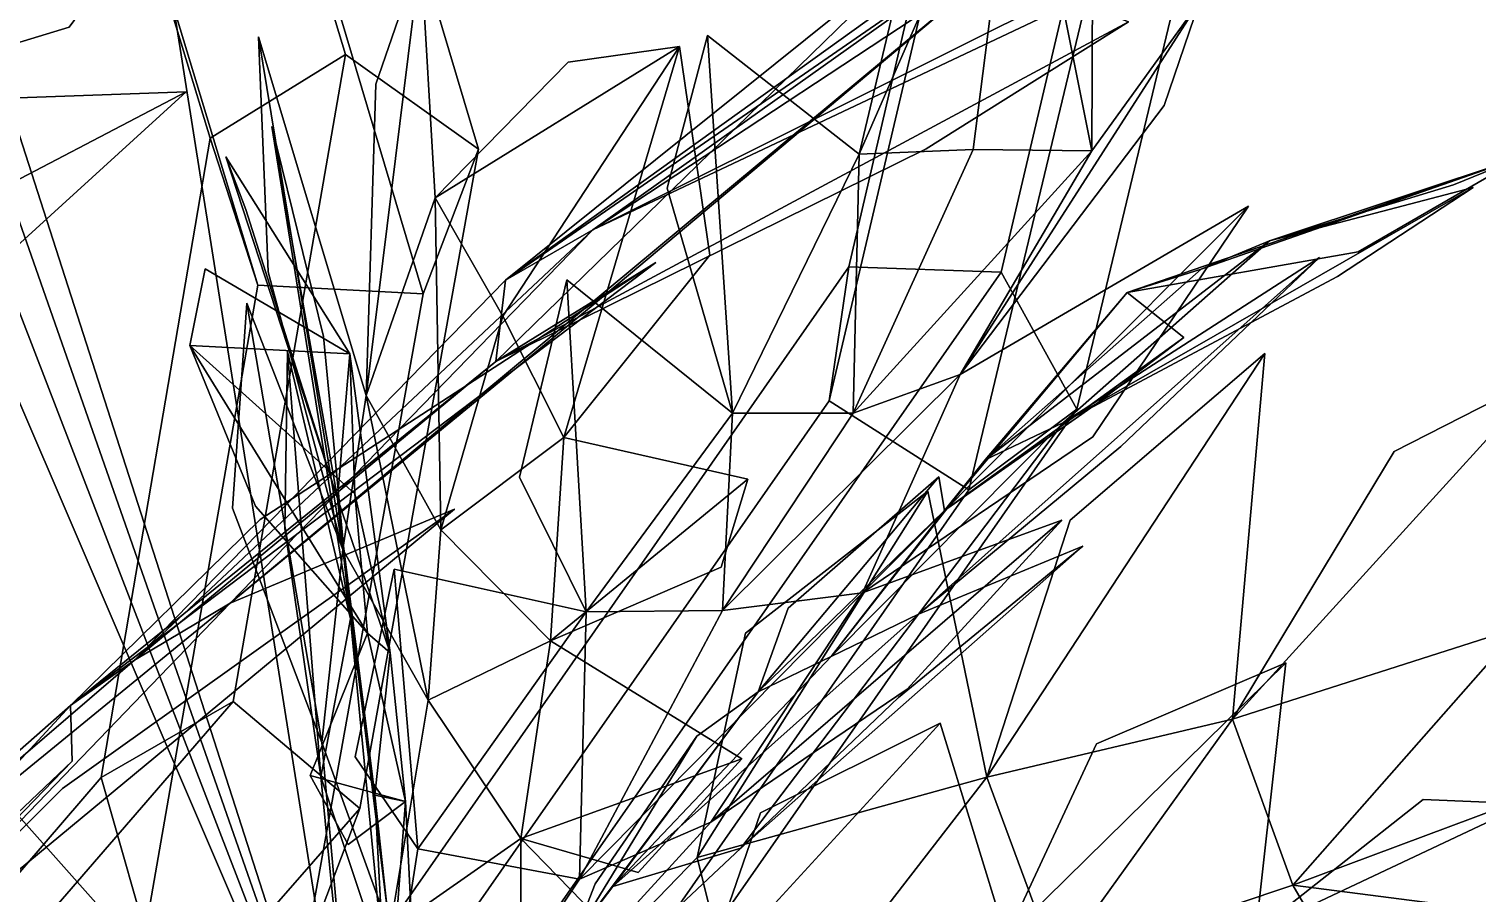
# Model space of a CAD drawing. Header units: metres. Extents: x -349 to 464, y -383 to 362.
# Drawn here: x 253.1 to 265.14, y 67.17 to 74.35 of the extents above; entities that cross this region are included whole.
import ezdxf

# ---------------------------------------------------------------- set-up
doc = ezdxf.new("R2010")
doc.units = ezdxf.units.M

msp = doc.modelspace()

# ---------------------------------------------------------------- linework, layer by layer
at = {"layer": 'Breeder_Mrstm', "color": 3}
for points in [[(260.9481, 73.3486, 443.649), (261.3279, 76.3594, 444.3306), (259.9994, 73.3115, 444.6247)], [(260.9481, 73.3486, 443.649), (259.9994, 73.3115, 444.6247), (261.3279, 76.3594, 444.3306)], [(261.3279, 76.3594, 444.3306), (260.4479, 75.2041, 444.7503), (259.9994, 73.3115, 444.6247)], [(261.3279, 76.3594, 444.3306), (259.9994, 73.3115, 444.6247), (260.4479, 75.2041, 444.7503)], [(261.9326, 73.3399, 442.7021), (261.3279, 76.3594, 444.3306), (260.9481, 73.3486, 443.649)], [(261.9326, 73.3399, 442.7021), (260.9481, 73.3486, 443.649), (261.3279, 76.3594, 444.3306)], [(261.9326, 73.3399, 442.7021), (261.9418, 75.4379, 442.9714), (261.3279, 76.3594, 444.3306)], [(261.9326, 73.3399, 442.7021), (261.3279, 76.3594, 444.3306), (261.9418, 75.4379, 442.9714)], [(261.8264, 75.5556, 425.6652), (264.6487, 76.1111, 422.5498), (257.7857, 72.6822, 424.2272)], [(261.8264, 75.5556, 425.6652), (257.7857, 72.6822, 424.2272), (264.6487, 76.1111, 422.5498)], [(264.6487, 76.1111, 422.5498), (262.1459, 74.7468, 422.1496), (257.7857, 72.6822, 424.2272)], [(264.6487, 76.1111, 422.5498), (257.7857, 72.6822, 424.2272), (262.1459, 74.7468, 422.1496)], [(252.0541, 75.4992, 446.305), (254.0243, 75.1751, 447.0179), (251.2989, 73.7192, 444.5951)], [(252.0541, 75.4992, 446.305), (251.2989, 73.7192, 444.5951), (254.0243, 75.1751, 447.0179)], [(257.0602, 72.2632, 427.0915), (261.8264, 75.5556, 425.6652), (257.7857, 72.6822, 424.2272)], [(257.0602, 72.2632, 427.0915), (257.7857, 72.6822, 424.2272), (261.8264, 75.5556, 425.6652)], [(257.0602, 72.2632, 427.0915), (261.2337, 75.2654, 428.3068), (261.8264, 75.5556, 425.6652)], [(257.0602, 72.2632, 427.0915), (261.8264, 75.5556, 425.6652), (261.2337, 75.2654, 428.3068)], [(260.5467, 75.0638, 430.9433), (261.2337, 75.2654, 428.3068), (257.0602, 72.2632, 427.0915)], [(260.5467, 75.0638, 430.9433), (257.0602, 72.2632, 427.0915), (261.2337, 75.2654, 428.3068)], [(254.0243, 75.1751, 447.0179), (253.4308, 74.3671, 445.9853), (251.2989, 73.7192, 444.5951)], [(254.0243, 75.1751, 447.0179), (251.2989, 73.7192, 444.5951), (253.4308, 74.3671, 445.9853)], [(256.9774, 71.5869, 430.0399), (260.5467, 75.0638, 430.9433), (257.0602, 72.2632, 427.0915)], [(256.9774, 71.5869, 430.0399), (257.0602, 72.2632, 427.0915), (260.5467, 75.0638, 430.9433)], [(256.9774, 71.5869, 430.0399), (262.2385, 74.4116, 434.3624), (260.5467, 75.0638, 430.9433)], [(256.9774, 71.5869, 430.0399), (260.5467, 75.0638, 430.9433), (262.2385, 74.4116, 434.3624)], [(257.7857, 72.6822, 424.2272), (261.2524, 74.9672, 419.4844), (254.7712, 69.578, 422.8162)], [(257.7857, 72.6822, 424.2272), (254.7712, 69.578, 422.8162), (261.2524, 74.9672, 419.4844)], [(261.2524, 74.9672, 419.4844), (257.7699, 72.0438, 420.0074), (254.7712, 69.578, 422.8162)], [(261.2524, 74.9672, 419.4844), (254.7712, 69.578, 422.8162), (257.7699, 72.0438, 420.0074)], [(256.475, 72.9471, 446.2327), (256.3553, 74.9782, 445.6364), (255.9011, 71.3047, 444.326)], [(256.475, 72.9471, 446.2327), (255.9011, 71.3047, 444.326), (256.3553, 74.9782, 445.6364)], [(256.3553, 74.9782, 445.6364), (255.9821, 73.8921, 444.7688), (255.9011, 71.3047, 444.326)], [(256.3553, 74.9782, 445.6364), (255.9011, 71.3047, 444.326), (255.9821, 73.8921, 444.7688)], [(260.8397, 71.4779, 441.3794), (262.8294, 74.5775, 441.5154), (261.9326, 73.3399, 442.7021)], [(260.8397, 71.4779, 441.3794), (261.9326, 73.3399, 442.7021), (262.8294, 74.5775, 441.5154)], [(260.8397, 71.4779, 441.3794), (262.5344, 73.7143, 441.0882), (262.8294, 74.5775, 441.5154)], [(260.8397, 71.4779, 441.3794), (262.8294, 74.5775, 441.5154), (262.5344, 73.7143, 441.0882)], [(256.9774, 71.5869, 430.0399), (260.5553, 73.3563, 434.0276), (262.2385, 74.4116, 434.3624)], [(256.9774, 71.5869, 430.0399), (262.2385, 74.4116, 434.3624), (260.5553, 73.3563, 434.0276)], [(255.9011, 71.3047, 444.326), (255.0063, 74.2858, 443.8305), (255.7063, 70.02519, 442.4542)], [(255.9011, 71.3047, 444.326), (255.7063, 70.02519, 442.4542), (255.0063, 74.2858, 443.8305)], [(255.0063, 74.2858, 443.8305), (255.0849, 72.3314, 442.6427), (255.7063, 70.02519, 442.4542)], [(255.0063, 74.2858, 443.8305), (255.7063, 70.02519, 442.4542), (255.0849, 72.3314, 442.6427)], [(258.7387, 74.2978, 446.015), (258.4017, 73.02754, 445.4283), (258.9467, 71.1588, 443.6652)], [(258.7387, 74.2978, 446.015), (258.9467, 71.1588, 443.6652), (258.4017, 73.02754, 445.4283)], [(259.9994, 73.3115, 444.6247), (258.7387, 74.2978, 446.015), (258.9467, 71.1588, 443.6652)], [(259.9994, 73.3115, 444.6247), (258.9467, 71.1588, 443.6652), (258.7387, 74.2978, 446.015)], [(257.038, 71.9628, 446.9859), (258.5053, 74.2055, 448.5641), (256.475, 72.9471, 446.2327)], [(257.038, 71.9628, 446.9859), (256.475, 72.9471, 446.2327), (258.5053, 74.2055, 448.5641)], [(258.5053, 74.2055, 448.5641), (257.579, 74.07482, 447.3766), (256.475, 72.9471, 446.2327)], [(258.5053, 74.2055, 448.5641), (256.475, 72.9471, 446.2327), (257.579, 74.07482, 447.3766)], [(257.5435, 70.9558, 447.7583), (258.5053, 74.2055, 448.5641), (257.038, 71.9628, 446.9859)], [(257.5435, 70.9558, 447.7583), (257.038, 71.9628, 446.9859), (258.5053, 74.2055, 448.5641)], [(257.5435, 70.9558, 447.7583), (258.7581, 72.471, 448.5967), (258.5053, 74.2055, 448.5641)], [(257.5435, 70.9558, 447.7583), (258.5053, 74.2055, 448.5641), (258.7581, 72.471, 448.5967)], [(251.2989, 73.7192, 444.5951), (254.4047, 73.8292, 445.1195), (250.6944, 71.8882, 443.3866)], [(251.2989, 73.7192, 444.5951), (250.6944, 71.8882, 443.3866), (254.4047, 73.8292, 445.1195)], [(254.4047, 73.8292, 445.1195), (252.9342, 72.4904, 443.9872), (250.6944, 71.8882, 443.3866)], [(254.4047, 73.8292, 445.1195), (250.6944, 71.8882, 443.3866), (252.9342, 72.4904, 443.9872)], [(255.7689, 69.4481, 443.1131), (255.1155, 73.5398, 445.0059), (255.6633, 70.4483, 445.1789)], [(255.7689, 69.4481, 443.1131), (255.6633, 70.4483, 445.1789), (255.1155, 73.5398, 445.0059)], [(255.7689, 69.4481, 443.1131), (255.5452, 71.794, 443.5206), (255.1155, 73.5398, 445.0059)], [(255.7689, 69.4481, 443.1131), (255.1155, 73.5398, 445.0059), (255.5452, 71.794, 443.5206)], [(261.9326, 73.3399, 442.7021), (260.9481, 73.3486, 443.649), (259.9503, 71.1582, 442.561)], [(261.9326, 73.3399, 442.7021), (259.9503, 71.1582, 442.561), (260.9481, 73.3486, 443.649)], [(259.9503, 71.1582, 442.561), (260.9481, 73.3486, 443.649), (259.9994, 73.3115, 444.6247)], [(259.9503, 71.1582, 442.561), (259.9994, 73.3115, 444.6247), (260.9481, 73.3486, 443.649)], [(260.8397, 71.4779, 441.3794), (261.9326, 73.3399, 442.7021), (259.9503, 71.1582, 442.561)], [(260.8397, 71.4779, 441.3794), (259.9503, 71.1582, 442.561), (261.9326, 73.3399, 442.7021)], [(255.6633, 70.4483, 445.1789), (254.7331, 73.2878, 447.337), (255.7634, 71.6513, 447.4047)], [(255.6633, 70.4483, 445.1789), (255.7634, 71.6513, 447.4047), (254.7331, 73.2878, 447.337)], [(255.6633, 70.4483, 445.1789), (254.8995, 72.851, 446.4447), (254.7331, 73.2878, 447.337)], [(255.6633, 70.4483, 445.1789), (254.7331, 73.2878, 447.337), (254.8995, 72.851, 446.4447)], [(259.9503, 71.1582, 442.561), (259.9994, 73.3115, 444.6247), (258.9467, 71.1588, 443.6652)], [(259.9503, 71.1582, 442.561), (258.9467, 71.1588, 443.6652), (259.9994, 73.3115, 444.6247)], [(262.2266, 72.1597, 444.218), (265.5203, 73.2917, 444.2873), (262.8421, 72.3537, 443.0141)], [(262.2266, 72.1597, 444.218), (262.8421, 72.3537, 443.0141), (265.5203, 73.2917, 444.2873)], [(262.2266, 72.1597, 444.218), (264.1479, 72.4976, 445.0354), (265.5203, 73.2917, 444.2873)], [(262.2266, 72.1597, 444.218), (265.5203, 73.2917, 444.2873), (264.1479, 72.4976, 445.0354)], [(262.8421, 72.3537, 443.0141), (265.5203, 73.2917, 444.2873), (263.4091, 72.5893, 441.7991)], [(262.8421, 72.3537, 443.0141), (263.4091, 72.5893, 441.7991), (265.5203, 73.2917, 444.2873)], [(265.5203, 73.2917, 444.2873), (264.9403, 73.0558, 442.9113), (263.4091, 72.5893, 441.7991)], [(265.5203, 73.2917, 444.2873), (263.4091, 72.5893, 441.7991), (264.9403, 73.0558, 442.9113)], [(263.4091, 72.5893, 441.7991), (265.1041, 73.0349, 440.606), (261.6985, 71.08047, 440.5909)], [(263.4091, 72.5893, 441.7991), (261.6985, 71.08047, 440.5909), (265.1041, 73.0349, 440.606)], [(265.1041, 73.0349, 440.606), (263.9766, 72.2936, 440.1051), (261.6985, 71.08047, 440.5909)], [(265.1041, 73.0349, 440.606), (261.6985, 71.08047, 440.5909), (263.9766, 72.2936, 440.1051)], [(256.5218, 70.1889, 445.0981), (256.475, 72.9471, 446.2327), (255.9011, 71.3047, 444.326)], [(256.5218, 70.1889, 445.0981), (255.9011, 71.3047, 444.326), (256.475, 72.9471, 446.2327)], [(256.5218, 70.1889, 445.0981), (257.038, 71.9628, 446.9859), (256.475, 72.9471, 446.2327)], [(256.5218, 70.1889, 445.0981), (256.475, 72.9471, 446.2327), (257.038, 71.9628, 446.9859)], [(260.0257, 69.6647, 440.2266), (263.2367, 72.8798, 439.9042), (260.8397, 71.4779, 441.3794)], [(260.0257, 69.6647, 440.2266), (260.8397, 71.4779, 441.3794), (263.2367, 72.8798, 439.9042)], [(260.0257, 69.6647, 440.2266), (261.9417, 70.9612, 439.6206), (263.2367, 72.8798, 439.9042)], [(260.0257, 69.6647, 440.2266), (263.2367, 72.8798, 439.9042), (261.9417, 70.9612, 439.6206)], [(253.9745, 69.1049, 426.0586), (257.7857, 72.6822, 424.2272), (254.7712, 69.578, 422.8162)], [(253.9745, 69.1049, 426.0586), (254.7712, 69.578, 422.8162), (257.7857, 72.6822, 424.2272)], [(253.9745, 69.1049, 426.0586), (257.0602, 72.2632, 427.0915), (257.7857, 72.6822, 424.2272)], [(253.9745, 69.1049, 426.0586), (257.7857, 72.6822, 424.2272), (257.0602, 72.2632, 427.0915)], [(261.0468, 70.7706, 441.8969), (263.4091, 72.5893, 441.7991), (261.6985, 71.08047, 440.5909)], [(261.0468, 70.7706, 441.8969), (261.6985, 71.08047, 440.5909), (263.4091, 72.5893, 441.7991)], [(261.0468, 70.7706, 441.8969), (262.8421, 72.3537, 443.0141), (263.4091, 72.5893, 441.7991)], [(261.0468, 70.7706, 441.8969), (263.4091, 72.5893, 441.7991), (262.8421, 72.3537, 443.0141)], [(253.443, 68.7288, 429.3648), (258.3092, 72.4095, 436.1308), (256.9774, 71.5869, 430.0399)], [(253.443, 68.7288, 429.3648), (256.9774, 71.5869, 430.0399), (258.3092, 72.4095, 436.1308)], [(253.443, 68.7288, 429.3648), (255.0186, 70.2731, 433.6086), (258.3092, 72.4095, 436.1308)], [(253.443, 68.7288, 429.3648), (258.3092, 72.4095, 436.1308), (255.0186, 70.2731, 433.6086)], [(255.7634, 71.6513, 447.4047), (254.5629, 72.3577, 448.9965), (254.4354, 71.7195, 450.6244)], [(255.7634, 71.6513, 447.4047), (254.4354, 71.7195, 450.6244), (254.5629, 72.3577, 448.9965)], [(261.6985, 71.08047, 440.5909), (263.8254, 72.4521, 438.7125), (260.4923, 69.4855, 439.5047)], [(261.6985, 71.08047, 440.5909), (260.4923, 69.4855, 439.5047), (263.8254, 72.4521, 438.7125)], [(263.8254, 72.4521, 438.7125), (262.1738, 70.8796, 438.5202), (260.4923, 69.4855, 439.5047)], [(263.8254, 72.4521, 438.7125), (260.4923, 69.4855, 439.5047), (262.1738, 70.8796, 438.5202)], [(262.2266, 72.1597, 444.218), (262.8421, 72.3537, 443.0141), (261.0468, 70.7706, 441.8969)], [(262.2266, 72.1597, 444.218), (261.0468, 70.7706, 441.8969), (262.8421, 72.3537, 443.0141)], [(256.9774, 71.5869, 430.0399), (257.0602, 72.2632, 427.0915), (253.9745, 69.1049, 426.0586)], [(256.9774, 71.5869, 430.0399), (253.9745, 69.1049, 426.0586), (257.0602, 72.2632, 427.0915)], [(257.5688, 72.267, 446.2741), (257.1745, 70.6264, 444.7281), (257.729, 69.5052, 442.6847)], [(257.5688, 72.267, 446.2741), (257.729, 69.5052, 442.6847), (257.1745, 70.6264, 444.7281)], [(258.9467, 71.1588, 443.6652), (257.5688, 72.267, 446.2741), (257.729, 69.5052, 442.6847)], [(258.9467, 71.1588, 443.6652), (257.729, 69.5052, 442.6847), (257.5688, 72.267, 446.2741)], [(260.7076, 70.3488, 443.3099), (262.2266, 72.1597, 444.218), (261.0468, 70.7706, 441.8969)], [(260.7076, 70.3488, 443.3099), (261.0468, 70.7706, 441.8969), (262.2266, 72.1597, 444.218)], [(260.7076, 70.3488, 443.3099), (262.6988, 71.7881, 446.0575), (262.2266, 72.1597, 444.218)], [(260.7076, 70.3488, 443.3099), (262.2266, 72.1597, 444.218), (262.6988, 71.7881, 446.0575)], [(254.9091, 72.07159, 441.3712), (254.7894, 70.3687, 440.321), (255.5314, 68.421, 440.2603)], [(254.9091, 72.07159, 441.3712), (255.5314, 68.421, 440.2603), (254.7894, 70.3687, 440.321)], [(255.7063, 70.02519, 442.4542), (254.9091, 72.07159, 441.3712), (255.5314, 68.421, 440.2603)], [(255.7063, 70.02519, 442.4542), (255.5314, 68.421, 440.2603), (254.9091, 72.07159, 441.3712)], [(257.5435, 70.9558, 447.7583), (257.038, 71.9628, 446.9859), (256.5218, 70.1889, 445.0981)], [(257.5435, 70.9558, 447.7583), (256.5218, 70.1889, 445.0981), (257.038, 71.9628, 446.9859)], [(260.7076, 70.3488, 443.3099), (261.9525, 71.2228, 445.6858), (262.6988, 71.7881, 446.0575)], [(260.7076, 70.3488, 443.3099), (262.6988, 71.7881, 446.0575), (261.9525, 71.2228, 445.6858)], [(255.7634, 71.6513, 447.4047), (254.4354, 71.7195, 450.6244), (255.8049, 70.4874, 448.1185)], [(255.7634, 71.6513, 447.4047), (255.8049, 70.4874, 448.1185), (254.4354, 71.7195, 450.6244)], [(255.8049, 70.4874, 448.1185), (254.4354, 71.7195, 450.6244), (255.9105, 69.3275, 448.8235)], [(255.8049, 70.4874, 448.1185), (255.9105, 69.3275, 448.8235), (254.4354, 71.7195, 450.6244)], [(254.4354, 71.7195, 450.6244), (254.9817, 70.3845, 450.1722), (255.9105, 69.3275, 448.8235)], [(254.4354, 71.7195, 450.6244), (255.9105, 69.3275, 448.8235), (254.9817, 70.3845, 450.1722)], [(255.5245, 68.1354, 440.7402), (255.2257, 70.1978, 440.9483), (255.2466, 71.6715, 442.2514)], [(255.5245, 68.1354, 440.7402), (255.2466, 71.6715, 442.2514), (255.2257, 70.1978, 440.9483)], [(255.5245, 68.1354, 440.7402), (255.2466, 71.6715, 442.2514), (255.7689, 69.4481, 443.1131)], [(255.5245, 68.1354, 440.7402), (255.7689, 69.4481, 443.1131), (255.2466, 71.6715, 442.2514)], [(255.6633, 70.4483, 445.1789), (255.7634, 71.6513, 447.4047), (256.0997, 69.1649, 445.851)], [(255.6633, 70.4483, 445.1789), (256.0997, 69.1649, 445.851), (255.7634, 71.6513, 447.4047)], [(255.7634, 71.6513, 447.4047), (255.8049, 70.4874, 448.1185), (256.0997, 69.1649, 445.851)], [(255.7634, 71.6513, 447.4047), (256.0997, 69.1649, 445.851), (255.8049, 70.4874, 448.1185)], [(263.1025, 68.6147, 441.888), (263.371, 71.6526, 442.6832), (261.0598, 68.1324, 441.0086)], [(263.1025, 68.6147, 441.888), (261.0598, 68.1324, 441.0086), (263.371, 71.6526, 442.6832)], [(263.371, 71.6526, 442.6832), (261.7528, 70.267, 441.8474), (261.0598, 68.1324, 441.0086)], [(263.371, 71.6526, 442.6832), (261.0598, 68.1324, 441.0086), (261.7528, 70.267, 441.8474)], [(253.443, 68.7288, 429.3648), (256.9774, 71.5869, 430.0399), (253.9745, 69.1049, 426.0586)], [(253.443, 68.7288, 429.3648), (253.9745, 69.1049, 426.0586), (256.9774, 71.5869, 430.0399)], [(260.0257, 69.6647, 440.2266), (260.8397, 71.4779, 441.3794), (258.8631, 69.5165, 441.437)], [(260.0257, 69.6647, 440.2266), (258.8631, 69.5165, 441.437), (260.8397, 71.4779, 441.3794)], [(260.8397, 71.4779, 441.3794), (259.9503, 71.1582, 442.561), (258.8631, 69.5165, 441.437)], [(260.8397, 71.4779, 441.3794), (258.8631, 69.5165, 441.437), (259.9503, 71.1582, 442.561)], [(265.4937, 69.3774, 442.4905), (265.7144, 71.486, 442.4809), (263.1025, 68.6147, 441.888)], [(265.4937, 69.3774, 442.4905), (263.1025, 68.6147, 441.888), (265.7144, 71.486, 442.4809)], [(265.7144, 71.486, 442.4809), (264.4461, 70.8382, 442.2727), (263.1025, 68.6147, 441.888)], [(265.7144, 71.486, 442.4809), (263.1025, 68.6147, 441.888), (264.4461, 70.8382, 442.2727)], [(256.4157, 68.7719, 443.3312), (255.9011, 71.3047, 444.326), (255.7063, 70.02519, 442.4542)], [(256.4157, 68.7719, 443.3312), (255.7063, 70.02519, 442.4542), (255.9011, 71.3047, 444.326)], [(256.4157, 68.7719, 443.3312), (256.5218, 70.1889, 445.0981), (255.9011, 71.3047, 444.326)], [(256.4157, 68.7719, 443.3312), (255.9011, 71.3047, 444.326), (256.5218, 70.1889, 445.0981)], [(258.8631, 69.5165, 441.437), (258.9467, 71.1588, 443.6652), (257.729, 69.5052, 442.6847)], [(258.8631, 69.5165, 441.437), (257.729, 69.5052, 442.6847), (258.9467, 71.1588, 443.6652)], [(258.8631, 69.5165, 441.437), (259.9503, 71.1582, 442.561), (258.9467, 71.1588, 443.6652)], [(258.8631, 69.5165, 441.437), (258.9467, 71.1588, 443.6652), (259.9503, 71.1582, 442.561)], [(259.7665, 69.1361, 440.9859), (261.6985, 71.08047, 440.5909), (260.4923, 69.4855, 439.5047)], [(259.7665, 69.1361, 440.9859), (260.4923, 69.4855, 439.5047), (261.6985, 71.08047, 440.5909)], [(259.7665, 69.1361, 440.9859), (261.0468, 70.7706, 441.8969), (261.6985, 71.08047, 440.5909)], [(259.7665, 69.1361, 440.9859), (261.6985, 71.08047, 440.5909), (261.0468, 70.7706, 441.8969)], [(257.4333, 69.2654, 445.8764), (257.5435, 70.9558, 447.7583), (256.5218, 70.1889, 445.0981)], [(257.4333, 69.2654, 445.8764), (256.5218, 70.1889, 445.0981), (257.5435, 70.9558, 447.7583)], [(257.4333, 69.2654, 445.8764), (259.0744, 70.6104, 448.8903), (257.5435, 70.9558, 447.7583)], [(257.4333, 69.2654, 445.8764), (257.5435, 70.9558, 447.7583), (259.0744, 70.6104, 448.8903)], [(260.7076, 70.3488, 443.3099), (261.0468, 70.7706, 441.8969), (259.7665, 69.1361, 440.9859)], [(260.7076, 70.3488, 443.3099), (259.7665, 69.1361, 440.9859), (261.0468, 70.7706, 441.8969)], [(257.4333, 69.2654, 445.8764), (258.8528, 69.8769, 448.2365), (259.0744, 70.6104, 448.8903)], [(257.4333, 69.2654, 445.8764), (259.0744, 70.6104, 448.8903), (258.8528, 69.8769, 448.2365)], [(259.1595, 68.8409, 442.5297), (260.662, 70.6272, 446.4416), (260.7076, 70.3488, 443.3099)], [(259.1595, 68.8409, 442.5297), (260.7076, 70.3488, 443.3099), (260.662, 70.6272, 446.4416)], [(259.1595, 68.8409, 442.5297), (259.4095, 69.5376, 444.8037), (260.662, 70.6272, 446.4416)], [(259.1595, 68.8409, 442.5297), (260.662, 70.6272, 446.4416), (259.4095, 69.5376, 444.8037)], [(255.7689, 69.4481, 443.1131), (255.6633, 70.4483, 445.1789), (255.9734, 67.9833, 443.92)], [(255.7689, 69.4481, 443.1131), (255.9734, 67.9833, 443.92), (255.6633, 70.4483, 445.1789)], [(255.6633, 70.4483, 445.1789), (256.0997, 69.1649, 445.851), (255.9734, 67.9833, 443.92)], [(255.6633, 70.4483, 445.1789), (255.9734, 67.9833, 443.92), (256.0997, 69.1649, 445.851)], [(256.0997, 69.1649, 445.851), (255.8049, 70.4874, 448.1185), (255.9105, 69.3275, 448.8235)], [(256.0997, 69.1649, 445.851), (255.9105, 69.3275, 448.8235), (255.8049, 70.4874, 448.1185)], [(261.0598, 68.1324, 441.0086), (260.5686, 70.508, 441.3427), (258.6532, 67.4646, 439.9224)], [(261.0598, 68.1324, 441.0086), (258.6532, 67.4646, 439.9224), (260.5686, 70.508, 441.3427)], [(260.5686, 70.508, 441.3427), (259.0538, 69.3276, 440.7692), (258.6532, 67.4646, 439.9224)], [(260.5686, 70.508, 441.3427), (258.6532, 67.4646, 439.9224), (259.0538, 69.3276, 440.7692)], [(254.7712, 69.578, 422.8162), (256.6337, 70.3592, 418.3547), (251.1347, 65.8065, 421.3257)], [(254.7712, 69.578, 422.8162), (251.1347, 65.8065, 421.3257), (256.6337, 70.3592, 418.3547)], [(256.6337, 70.3592, 418.3547), (253.3755, 68.03802, 418.6068), (251.1347, 65.8065, 421.3257)], [(256.6337, 70.3592, 418.3547), (251.1347, 65.8065, 421.3257), (253.3755, 68.03802, 418.6068)], [(259.1595, 68.8409, 442.5297), (260.7076, 70.3488, 443.3099), (259.7665, 69.1361, 440.9859)], [(259.1595, 68.8409, 442.5297), (259.7665, 69.1361, 440.9859), (260.7076, 70.3488, 443.3099)], [(257.4333, 69.2654, 445.8764), (256.5218, 70.1889, 445.0981), (256.4157, 68.7719, 443.3312)], [(257.4333, 69.2654, 445.8764), (256.4157, 68.7719, 443.3312), (256.5218, 70.1889, 445.0981)], [(258.7652, 67.7575, 438.7477), (261.6842, 70.2676, 438.5401), (260.0257, 69.6647, 440.2266)], [(258.7652, 67.7575, 438.7477), (260.0257, 69.6647, 440.2266), (261.6842, 70.2676, 438.5401)], [(258.7652, 67.7575, 438.7477), (260.3982, 68.8639, 438.0441), (261.6842, 70.2676, 438.5401)], [(258.7652, 67.7575, 438.7477), (261.6842, 70.2676, 438.5401), (260.3982, 68.8639, 438.0441)], [(256.0963, 66.8605, 441.2167), (255.7063, 70.02519, 442.4542), (255.5314, 68.421, 440.2603)], [(256.0963, 66.8605, 441.2167), (255.5314, 68.421, 440.2603), (255.7063, 70.02519, 442.4542)], [(256.0963, 66.8605, 441.2167), (256.4157, 68.7719, 443.3312), (255.7063, 70.02519, 442.4542)], [(256.0963, 66.8605, 441.2167), (255.7063, 70.02519, 442.4542), (256.4157, 68.7719, 443.3312)], [(260.4923, 69.4855, 439.5047), (261.8594, 70.0534, 437.5541), (259.015, 67.5422, 438.2969)], [(260.4923, 69.4855, 439.5047), (259.015, 67.5422, 438.2969), (261.8594, 70.0534, 437.5541)], [(261.8594, 70.0534, 437.5541), (260.3259, 68.7951, 437.2674), (259.015, 67.5422, 438.2969)], [(261.8594, 70.0534, 437.5541), (259.015, 67.5422, 438.2969), (260.3259, 68.7951, 437.2674)], [(256.1344, 69.8617, 444.5084), (255.8094, 68.3001, 443.2949), (256.3303, 67.5364, 441.4258)], [(256.1344, 69.8617, 444.5084), (256.3303, 67.5364, 441.4258), (255.8094, 68.3001, 443.2949)], [(257.729, 69.5052, 442.6847), (256.1344, 69.8617, 444.5084), (256.3303, 67.5364, 441.4258)], [(257.729, 69.5052, 442.6847), (256.3303, 67.5364, 441.4258), (256.1344, 69.8617, 444.5084)], [(258.7652, 67.7575, 438.7477), (260.0257, 69.6647, 440.2266), (257.6734, 67.285, 440.0834)], [(258.7652, 67.7575, 438.7477), (257.6734, 67.285, 440.0834), (260.0257, 69.6647, 440.2266)], [(260.0257, 69.6647, 440.2266), (258.8631, 69.5165, 441.437), (257.6734, 67.285, 440.0834)], [(260.0257, 69.6647, 440.2266), (257.6734, 67.285, 440.0834), (258.8631, 69.5165, 441.437)], [(249.7184, 65.448, 424.8671), (254.7712, 69.578, 422.8162), (251.1347, 65.8065, 421.3257)], [(249.7184, 65.448, 424.8671), (251.1347, 65.8065, 421.3257), (254.7712, 69.578, 422.8162)], [(249.7184, 65.448, 424.8671), (253.9745, 69.1049, 426.0586), (254.7712, 69.578, 422.8162)], [(249.7184, 65.448, 424.8671), (254.7712, 69.578, 422.8162), (253.9745, 69.1049, 426.0586)], [(257.6734, 67.285, 440.0834), (257.729, 69.5052, 442.6847), (256.3303, 67.5364, 441.4258)], [(257.6734, 67.285, 440.0834), (256.3303, 67.5364, 441.4258), (257.729, 69.5052, 442.6847)], [(257.6734, 67.285, 440.0834), (258.8631, 69.5165, 441.437), (257.729, 69.5052, 442.6847)], [(257.6734, 67.285, 440.0834), (257.729, 69.5052, 442.6847), (258.8631, 69.5165, 441.437)], [(257.951, 67.2236, 439.8575), (260.4923, 69.4855, 439.5047), (259.015, 67.5422, 438.2969)], [(257.951, 67.2236, 439.8575), (259.015, 67.5422, 438.2969), (260.4923, 69.4855, 439.5047)], [(257.951, 67.2236, 439.8575), (259.7665, 69.1361, 440.9859), (260.4923, 69.4855, 439.5047)], [(257.951, 67.2236, 439.8575), (260.4923, 69.4855, 439.5047), (259.7665, 69.1361, 440.9859)], [(255.5245, 68.1354, 440.7402), (255.7689, 69.4481, 443.1131), (256.0463, 66.5682, 441.4262)], [(255.5245, 68.1354, 440.7402), (256.0463, 66.5682, 441.4262), (255.7689, 69.4481, 443.1131)], [(255.7689, 69.4481, 443.1131), (255.9734, 67.9833, 443.92), (256.0463, 66.5682, 441.4262)], [(255.7689, 69.4481, 443.1131), (256.0463, 66.5682, 441.4262), (255.9734, 67.9833, 443.92)], [(263.6051, 67.2326, 441.6357), (265.4937, 69.3774, 442.4905), (263.1025, 68.6147, 441.888)], [(263.6051, 67.2326, 441.6357), (263.1025, 68.6147, 441.888), (265.4937, 69.3774, 442.4905)], [(263.6051, 67.2326, 441.6357), (266.0016, 68.1302, 442.2905), (265.4937, 69.3774, 442.4905)], [(263.6051, 67.2326, 441.6357), (265.4937, 69.3774, 442.4905), (266.0016, 68.1302, 442.2905)], [(255.9105, 69.3275, 448.8235), (255.4337, 68.1442, 450.5168), (256.2268, 67.9289, 446.6772)], [(255.9105, 69.3275, 448.8235), (256.2268, 67.9289, 446.6772), (255.4337, 68.1442, 450.5168)], [(256.0997, 69.1649, 445.851), (255.9105, 69.3275, 448.8235), (256.2268, 67.9289, 446.6772)], [(256.0997, 69.1649, 445.851), (256.2268, 67.9289, 446.6772), (255.9105, 69.3275, 448.8235)], [(257.1855, 67.6209, 444.2911), (257.4333, 69.2654, 445.8764), (256.4157, 68.7719, 443.3312)], [(257.1855, 67.6209, 444.2911), (256.4157, 68.7719, 443.3312), (257.4333, 69.2654, 445.8764)], [(257.1855, 67.6209, 444.2911), (259.0226, 68.2851, 448.4063), (257.4333, 69.2654, 445.8764)], [(257.1855, 67.6209, 444.2911), (257.4333, 69.2654, 445.8764), (259.0226, 68.2851, 448.4063)], [(253.443, 68.7288, 429.3648), (253.9745, 69.1049, 426.0586), (249.7184, 65.448, 424.8671)], [(253.443, 68.7288, 429.3648), (249.7184, 65.448, 424.8671), (253.9745, 69.1049, 426.0586)], [(255.9734, 67.9833, 443.92), (256.0997, 69.1649, 445.851), (256.2268, 67.9289, 446.6772)], [(255.9734, 67.9833, 443.92), (256.2268, 67.9289, 446.6772), (256.0997, 69.1649, 445.851)], [(259.1595, 68.8409, 442.5297), (259.7665, 69.1361, 440.9859), (257.951, 67.2236, 439.8575)], [(259.1595, 68.8409, 442.5297), (257.951, 67.2236, 439.8575), (259.7665, 69.1361, 440.9859)], [(261.2212, 66.7957, 441.9438), (263.5465, 69.08151, 445.1249), (263.2979, 66.8482, 442.9253)], [(261.2212, 66.7957, 441.9438), (263.2979, 66.8482, 442.9253), (263.5465, 69.08151, 445.1249)], [(261.2212, 66.7957, 441.9438), (261.9715, 68.4086, 443.5422), (263.5465, 69.08151, 445.1249)], [(261.2212, 66.7957, 441.9438), (263.5465, 69.08151, 445.1249), (261.9715, 68.4086, 443.5422)], [(257.1855, 67.6209, 444.2911), (256.4157, 68.7719, 443.3312), (256.0963, 66.8605, 441.2167)], [(257.1855, 67.6209, 444.2911), (256.0963, 66.8605, 441.2167), (256.4157, 68.7719, 443.3312)], [(257.6318, 66.8033, 441.5665), (259.1595, 68.8409, 442.5297), (257.951, 67.2236, 439.8575)], [(257.6318, 66.8033, 441.5665), (257.951, 67.2236, 439.8575), (259.1595, 68.8409, 442.5297)], [(257.6318, 66.8033, 441.5665), (258.6505, 68.4738, 444.8886), (259.1595, 68.8409, 442.5297)], [(257.6318, 66.8033, 441.5665), (259.1595, 68.8409, 442.5297), (258.6505, 68.4738, 444.8886)], [(249.806, 64.7965, 428.3835), (253.443, 68.7288, 429.3648), (249.7184, 65.448, 424.8671)], [(249.806, 64.7965, 428.3835), (249.7184, 65.448, 424.8671), (253.443, 68.7288, 429.3648)], [(249.806, 64.7965, 428.3835), (253.4554, 68.2639, 434.2245), (253.443, 68.7288, 429.3648)], [(249.806, 64.7965, 428.3835), (253.443, 68.7288, 429.3648), (253.4554, 68.2639, 434.2245)], [(258.6898, 66.4191, 441.0146), (260.6737, 68.5819, 443.5147), (261.2212, 66.7957, 441.9438)], [(258.6898, 66.4191, 441.0146), (261.2212, 66.7957, 441.9438), (260.6737, 68.5819, 443.5147)], [(258.6898, 66.4191, 441.0146), (259.1775, 67.8351, 442.4785), (260.6737, 68.5819, 443.5147)], [(258.6898, 66.4191, 441.0146), (260.6737, 68.5819, 443.5147), (259.1775, 67.8351, 442.4785)], [(261.6381, 66.5752, 440.7196), (263.1025, 68.6147, 441.888), (261.0598, 68.1324, 441.0086)], [(261.6381, 66.5752, 440.7196), (261.0598, 68.1324, 441.0086), (263.1025, 68.6147, 441.888)], [(261.6381, 66.5752, 440.7196), (263.6051, 67.2326, 441.6357), (263.1025, 68.6147, 441.888)], [(261.6381, 66.5752, 440.7196), (263.1025, 68.6147, 441.888), (263.6051, 67.2326, 441.6357)], [(255.8726, 64.5904, 438.3114), (256.0963, 66.8605, 441.2167), (255.5314, 68.421, 440.2603)], [(255.8726, 64.5904, 438.3114), (255.5314, 68.421, 440.2603), (256.0963, 66.8605, 441.2167)], [(257.6318, 66.8033, 441.5665), (257.8036, 67.2454, 443.6064), (258.6505, 68.4738, 444.8886)], [(257.6318, 66.8033, 441.5665), (258.6505, 68.4738, 444.8886), (257.8036, 67.2454, 443.6064)], [(249.806, 64.7965, 428.3835), (251.096, 65.8245, 432.2336), (253.4554, 68.2639, 434.2245)], [(249.806, 64.7965, 428.3835), (253.4554, 68.2639, 434.2245), (251.096, 65.8245, 432.2336)], [(257.1855, 67.6209, 444.2911), (258.1615, 67.3397, 446.4562), (259.0226, 68.2851, 448.4063)], [(257.1855, 67.6209, 444.2911), (259.0226, 68.2851, 448.4063), (258.1615, 67.3397, 446.4562)], [(255.4337, 68.1442, 450.5168), (255.7515, 67.5714, 449.2353), (256.2268, 67.9289, 446.6772)], [(255.4337, 68.1442, 450.5168), (256.2268, 67.9289, 446.6772), (255.7515, 67.5714, 449.2353)], [(255.5245, 68.1354, 440.7402), (256.0463, 66.5682, 441.4262), (255.8726, 64.5904, 438.3114)], [(255.5245, 68.1354, 440.7402), (255.8726, 64.5904, 438.3114), (256.0463, 66.5682, 441.4262)], [(259.1094, 65.6105, 439.7697), (261.0598, 68.1324, 441.0086), (258.6532, 67.4646, 439.9224)], [(259.1094, 65.6105, 439.7697), (258.6532, 67.4646, 439.9224), (261.0598, 68.1324, 441.0086)], [(259.1094, 65.6105, 439.7697), (261.6381, 66.5752, 440.7196), (261.0598, 68.1324, 441.0086)], [(259.1094, 65.6105, 439.7697), (261.0598, 68.1324, 441.0086), (261.6381, 66.5752, 440.7196)], [(266.4877, 66.8616, 442.1476), (266.0016, 68.1302, 442.2905), (263.6051, 67.2326, 441.6357)], [(266.4877, 66.8616, 442.1476), (263.6051, 67.2326, 441.6357), (266.0016, 68.1302, 442.2905)], [(256.0463, 66.5682, 441.4262), (255.9734, 67.9833, 443.92), (256.1248, 66.5822, 444.8456)], [(256.0463, 66.5682, 441.4262), (256.1248, 66.5822, 444.8456), (255.9734, 67.9833, 443.92)], [(255.9734, 67.9833, 443.92), (256.2268, 67.9289, 446.6772), (256.1248, 66.5822, 444.8456)], [(255.9734, 67.9833, 443.92), (256.1248, 66.5822, 444.8456), (256.2268, 67.9289, 446.6772)], [(256.2268, 67.9289, 446.6772), (256.3096, 66.2832, 449.3639), (256.1248, 66.5822, 444.8456)], [(256.2268, 67.9289, 446.6772), (256.1248, 66.5822, 444.8456), (256.3096, 66.2832, 449.3639)], [(263.2979, 66.8482, 442.9253), (264.6873, 67.9457, 445.1216), (265.5471, 67.9108, 445.6452)], [(263.2979, 66.8482, 442.9253), (265.5471, 67.9108, 445.6452), (264.6873, 67.9457, 445.1216)], [(263.2979, 66.8482, 442.9253), (265.5471, 67.9108, 445.6452), (265.6265, 67.1132, 443.884)], [(263.2979, 66.8482, 442.9253), (265.6265, 67.1132, 443.884), (265.5471, 67.9108, 445.6452)], [(258.7652, 67.7575, 438.7477), (257.6734, 67.285, 440.0834), (255.8726, 64.5904, 438.3114)], [(258.7652, 67.7575, 438.7477), (255.8726, 64.5904, 438.3114), (257.6734, 67.285, 440.0834)], [(255.8726, 64.5904, 438.3114), (257.951, 67.2236, 439.8575), (259.015, 67.5422, 438.2969)], [(255.8726, 64.5904, 438.3114), (259.015, 67.5422, 438.2969), (257.951, 67.2236, 439.8575)], [(257.1864, 65.8561, 442.2177), (257.1855, 67.6209, 444.2911), (256.0963, 66.8605, 441.2167)], [(257.1864, 65.8561, 442.2177), (256.0963, 66.8605, 441.2167), (257.1855, 67.6209, 444.2911)], [(257.1864, 65.8561, 442.2177), (258.5177, 66.2555, 445.814), (257.1855, 67.6209, 444.2911)], [(257.1864, 65.8561, 442.2177), (257.1855, 67.6209, 444.2911), (258.5177, 66.2555, 445.814)], [(255.8726, 64.5904, 438.3114), (257.6734, 67.285, 440.0834), (256.3303, 67.5364, 441.4258)], [(255.8726, 64.5904, 438.3114), (256.3303, 67.5364, 441.4258), (257.6734, 67.285, 440.0834)], [(255.8726, 64.5904, 438.3114), (259.1094, 65.6105, 439.7697), (258.6532, 67.4646, 439.9224)], [(255.8726, 64.5904, 438.3114), (258.6532, 67.4646, 439.9224), (259.1094, 65.6105, 439.7697)], [(257.6318, 66.8033, 441.5665), (257.951, 67.2236, 439.8575), (255.8726, 64.5904, 438.3114)], [(257.6318, 66.8033, 441.5665), (255.8726, 64.5904, 438.3114), (257.951, 67.2236, 439.8575)], [(264.3271, 65.9935, 441.153), (263.6051, 67.2326, 441.6357), (261.6381, 66.5752, 440.7196)], [(264.3271, 65.9935, 441.153), (261.6381, 66.5752, 440.7196), (263.6051, 67.2326, 441.6357)], [(264.3271, 65.9935, 441.153), (266.4877, 66.8616, 442.1476), (263.6051, 67.2326, 441.6357)], [(264.3271, 65.9935, 441.153), (263.6051, 67.2326, 441.6357), (266.4877, 66.8616, 442.1476)]]:
    msp.add_3dface(points, dxfattribs=at)
at = {"layer": 'Breeder_Petiole', "color": 3}
for points in [[(261.1801, 72.3299, 448.2377), (263.35, 81.5559, 457.8665), (262.0274, 81.4688, 458.2492), (259.9143, 72.3737, 448.7845)], [(261.8095, 71.1902, 448.6939), (264.0717, 80.6292, 458.5901), (263.35, 81.5559, 457.8665), (261.1801, 72.3299, 448.2377)], [(259.9143, 72.3737, 448.7845), (262.0274, 81.4688, 458.2492), (261.9194, 80.4875, 459.2127), (259.7495, 71.2614, 449.5838)], [(260.912, 70.5198, 449.5385), (263.1742, 79.9588, 459.4346), (264.0717, 80.6292, 458.5901), (261.8095, 71.1902, 448.6939)], [(259.7495, 71.2614, 449.5838), (261.9194, 80.4875, 459.2127), (263.1742, 79.9588, 459.4346), (260.912, 70.5198, 449.5385)], [(255.7292, 74.1394, 459.0601), (253.8473, 80.3538, 470.9284), (252.727, 79.5816, 471.1557), (254.6026, 73.4439, 459.448)], [(256.8332, 73.3531, 459.3174), (254.9413, 79.6925, 471.4472), (253.8473, 80.3538, 470.9284), (255.7292, 74.1394, 459.0601)], [(254.6026, 73.4439, 459.448), (252.727, 79.5816, 471.1557), (253.118, 78.4358, 471.8171), (254.9999, 72.2213, 459.9487)], [(256.3756, 72.1498, 459.8749), (254.4837, 78.4892, 472.0047), (254.9413, 79.6925, 471.4472), (256.8332, 73.3531, 459.3174)], [(254.9999, 72.2213, 459.9487), (253.118, 78.4358, 471.8171), (254.4837, 78.4892, 472.0047), (256.3756, 72.1498, 459.8749)], [(254.7938, 68.7601, 446.6823), (255.7292, 74.1394, 459.0601), (254.6026, 73.4439, 459.448), (253.6981, 68.1287, 447.2337)], [(255.8475, 67.8698, 446.6738), (256.8332, 73.3531, 459.3174), (255.7292, 74.1394, 459.0601), (254.7938, 68.7601, 446.6823)], [(253.6981, 68.1287, 447.2337), (254.6026, 73.4439, 459.448), (254.9999, 72.2213, 459.9487), (254.0645, 66.8421, 447.571)], [(255.39, 66.6664, 447.2313), (256.3756, 72.1498, 459.8749), (256.8332, 73.3531, 459.3174), (255.8475, 67.8698, 446.6738)], [(255.0705, 65.4326, 438.1274), (259.9143, 72.3737, 448.7845), (259.7495, 71.2614, 449.5838), (254.9057, 64.3203, 438.9268)], [(256.3363, 65.3888, 437.5806), (261.1801, 72.3299, 448.2377), (259.9143, 72.3737, 448.7845), (255.0705, 65.4326, 438.1274)], [(256.9656, 64.2491, 438.0369), (261.8095, 71.1902, 448.6939), (261.1801, 72.3299, 448.2377), (256.3363, 65.3888, 437.5806)], [(254.0645, 66.8421, 447.571), (254.9999, 72.2213, 459.9487), (256.3756, 72.1498, 459.8749), (255.39, 66.6664, 447.2313)], [(254.9057, 64.3203, 438.9268), (259.7495, 71.2614, 449.5838), (260.912, 70.5198, 449.5385), (256.0681, 63.5787, 438.8814)], [(256.0681, 63.5787, 438.8814), (260.912, 70.5198, 449.5385), (261.8095, 71.1902, 448.6939), (256.9656, 64.2491, 438.0369)], [(251.0866, 64.4776, 434.3968), (254.7938, 68.7601, 446.6823), (253.6981, 68.1287, 447.2337), (250.0573, 63.8941, 435.1063)], [(252.0323, 63.509, 434.1308), (255.8475, 67.8698, 446.6738), (254.7938, 68.7601, 446.6823), (251.0866, 64.4776, 434.3968)], [(250.0573, 63.8941, 435.1063), (253.6981, 68.1287, 447.2337), (254.0645, 66.8421, 447.571), (250.3573, 62.5595, 435.2854)], [(251.5747, 62.3057, 434.6883), (255.39, 66.6664, 447.2313), (255.8475, 67.8698, 446.6738), (252.0323, 63.509, 434.1308)]]:
    msp.add_3dface(points, dxfattribs=at)
at = {"layer": 'Breeder_Stipule', "color": 3}
for points in [[(252.5252, 85.7853, 437.2021), (253.6282, 82.00412, 444.25), (246.8227, 67.3894, 439.9956)], [(252.5252, 85.7853, 437.2021), (246.8227, 67.3894, 439.9956), (253.6282, 82.00412, 444.25)], [(246.8227, 67.3894, 439.9956), (254.6907, 81.3416, 444.6253), (256.198, 84.0956, 436.5693)], [(246.8227, 67.3894, 439.9956), (256.198, 84.0956, 436.5693), (254.6907, 81.3416, 444.6253)], [(252.903, 83.3702, 434.1601), (251.7026, 77.5539, 428.6904), (255.8726, 64.5904, 438.3114)], [(252.903, 83.3702, 434.1601), (255.8726, 64.5904, 438.3114), (251.7026, 77.5539, 428.6904)], [(255.8726, 64.5904, 438.3114), (250.5781, 76.9378, 428.4365), (248.9795, 82.4653, 434.89)], [(255.8726, 64.5904, 438.3114), (248.9795, 82.4653, 434.89), (250.5781, 76.9378, 428.4365)], [(246.8227, 67.3894, 439.9956), (253.6282, 82.00412, 444.25), (252.8932, 80.7536, 452.7736)], [(246.8227, 67.3894, 439.9956), (252.8932, 80.7536, 452.7736), (253.6282, 82.00412, 444.25)], [(256.566, 79.06392, 452.1408), (254.6907, 81.3416, 444.6253), (246.8227, 67.3894, 439.9956)], [(256.566, 79.06392, 452.1408), (246.8227, 67.3894, 439.9956), (254.6907, 81.3416, 444.6253)], [(255.8726, 64.5904, 438.3114), (251.7026, 77.5539, 428.6904), (252.803, 73.3586, 421.2108)], [(255.8726, 64.5904, 438.3114), (252.803, 73.3586, 421.2108), (251.7026, 77.5539, 428.6904)], [(248.8796, 72.4537, 421.9407), (250.5781, 76.9378, 428.4365), (255.8726, 64.5904, 438.3114)], [(248.8796, 72.4537, 421.9407), (255.8726, 64.5904, 438.3114), (250.5781, 76.9378, 428.4365)], [(255.3626, 51.00772, 446.1146), (250.396, 55.2539, 450.8569), (246.8227, 67.3894, 439.9956)], [(255.3626, 51.00772, 446.1146), (246.8227, 67.3894, 439.9956), (250.396, 55.2539, 450.8569)]]:
    msp.add_3dface(points, dxfattribs=at)

doc.saveas('drawing.dxf')
